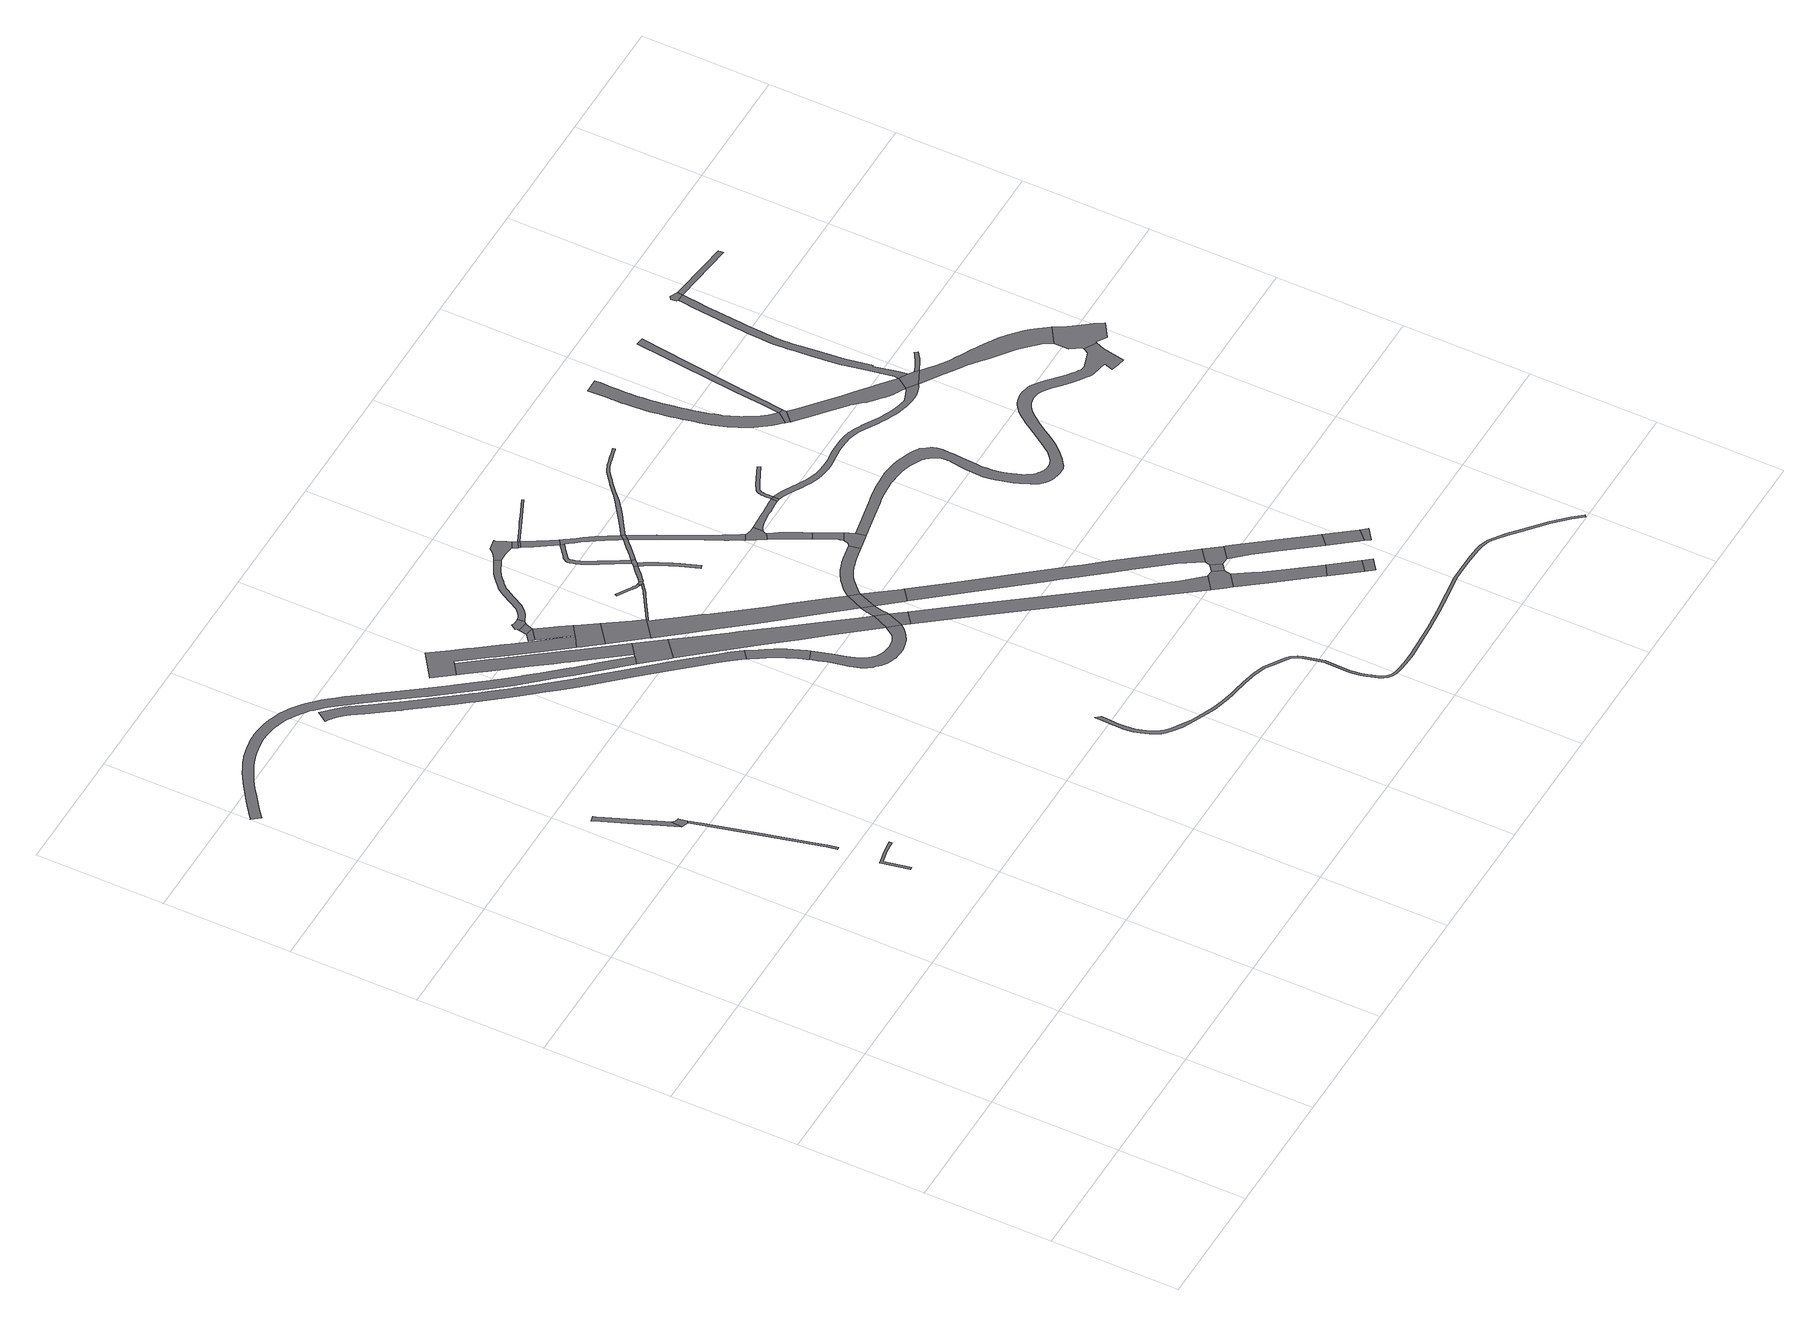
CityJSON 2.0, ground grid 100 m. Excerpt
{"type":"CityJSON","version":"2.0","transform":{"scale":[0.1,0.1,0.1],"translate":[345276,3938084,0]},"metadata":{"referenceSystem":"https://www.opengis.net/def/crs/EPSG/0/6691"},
"CityObjects":{
"road1":{"type":"Road","attributes":{"RoadStructureAttribute.sectionType":"1"},"geometry":[{"type":"MultiSurface","lod":"1","boundaries":[[[0,1,2,3,4,5,6,7,8,9]]]}]},
"road2":{"type":"Road","attributes":{"RoadStructureAttribute.sectionType":"1"},"geometry":[{"type":"MultiSurface","lod":"1","boundaries":[[[10,11,12,13,14,15,16,17]]]}]},
"road3":{"type":"Road","attributes":{"RoadStructureAttribute.sectionType":"1"},"geometry":[{"type":"MultiSurface","lod":"1","boundaries":[[[18,19,20,21,22,23,24,25,26]]]}]},
"road4":{"type":"Road","geometry":[{"type":"MultiSurface","lod":"1","boundaries":[[[27,28,29,30,0,9,18,26]]]}]},
"road5":{"type":"Road","attributes":{"function":"1","RoadStructureAttribute.sectionType":"1"},"geometry":[{"type":"MultiSurface","lod":"1","boundaries":[[[31,32,33,34,35,36,37,38,39,40,41,42,43,44,45,46,47,48,49,50,51,52,53,54,55,56,57,58,59,60,61,62,63,64,65,66,67,68,69,70,71,72,73,74,75,76,77,78,79,80,81,82,83,84,85,86,87,88,89,90,91,92,93,94,95,96,97,98,99,100,101,102,103,104,105,106,107,108,109,110,111,112,113,114,115,116,117,118,119,120,121,122,123,124,125,126,127,128,129,130,131,132,133,134,135,136,137,138,139,140,141,142,143,144,145,146,147,148]]]}]},
"road6":{"type":"Road","attributes":{"RoadStructureAttribute.sectionType":"1"},"geometry":[{"type":"MultiSurface","lod":"1","boundaries":[[[149,150,151,152,153,154,155,156,157,158,159,160,161,162,163,164,165,166,167,168,169,170,171,172,173,174,175,176,177,178,179,180,181,182,183,184,185,186,187,188,189,190,191,192,193,194,195,196,197,198,199,200,201,202,203,204,205,206,207,208,209,210]]]}]},
"road7":{"type":"Road","geometry":[{"type":"MultiSurface","lod":"1","boundaries":[[[211,212,213,214,215,216,217,218,219,220,221,222,223,224,225,226,227,228,229,230,231,232,233,234,235]]]}]},
"road8":{"type":"Road","attributes":{"function":"1","RoadStructureAttribute.sectionType":"7"},"geometry":[{"type":"MultiSurface","lod":"1","boundaries":[[[223,236,237,238,239,240,241,242,243,244,245,246,247,248,249,250,224]]]}]},
"road9":{"type":"Road","geometry":[{"type":"MultiSurface","lod":"1","boundaries":[[[251,252,253,254,255]]]}]},
"road10":{"type":"Road","geometry":[{"type":"MultiSurface","lod":"1","boundaries":[[[256,257,258,243,242,89,88]]]}]},
"road11":{"type":"Road","attributes":{"RoadStructureAttribute.sectionType":"1"},"geometry":[{"type":"MultiSurface","lod":"1","boundaries":[[[259,260,251,255]]]}]},
"road12":{"type":"Road","geometry":[{"type":"MultiSurface","lod":"1","boundaries":[[[261,262,263,264,265,266,267,268,269,255,254]]]}]},
"road13":{"type":"Road","geometry":[{"type":"MultiSurface","lod":"1","boundaries":[[[234,270,271,272,273,274,275,266,265,235]]]}]},
"road14":{"type":"Road","geometry":[{"type":"MultiSurface","lod":"1","boundaries":[[[276,277,278,279,280,281,282,283,284,285,260,259,286,287]]]}]},
"road15":{"type":"Road","geometry":[{"type":"MultiSurface","lod":"1","boundaries":[[[209,288,289,290,291,292,293,294,295,296,297,298,299,300,301,302,303,304,305,306,307,308,309,310,311,312,313,314,210]]]}]},
"road16":{"type":"Road","geometry":[{"type":"MultiSurface","lod":"1","boundaries":[[[315,316,317,318,273,272]]]}]},
"road17":{"type":"Road","attributes":{"function":"1","RoadStructureAttribute.sectionType":"7"},"geometry":[{"type":"MultiSurface","lod":"1","boundaries":[[[319,320,321,322,323,324,325,258,257,326,327,328,329,330,331,332,333,334,335]]]}]},
"road18":{"type":"Road","attributes":{"RoadStructureAttribute.sectionType":"1"},"geometry":[{"type":"MultiSurface","lod":"1","boundaries":[[[300,336,337,338,339,340,341,342,343,344,345,346,347,348,349,350,351,352,353,354,355,356,357,358,359,360,361,362,363,364,365,366,367,368,369,370,371,372,334,373,374,375,376,377,378,379,380,381,382,383,384,385,386,387,388,389,390,391,392,393,394,395,396,397,398,399,400,401,301]]]}]},
"road19":{"type":"Road","attributes":{"RoadStructureAttribute.sectionType":"1"},"geometry":[{"type":"MultiSurface","lod":"1","boundaries":[[[286,402,403,404,405,406,407,408,409,410,411,412,413,414,415,416,417,418,419,420,421,422,423,424,425,426,427,428,429,430,431,432,433,434,435,436,437,438,439,440,441,442,443,444,445,446,447,448,449,450,451,452,453,454,455,456,457,458,459,460,461,462,463,464,465,466,467,468,469,470,471,472,473,474,475,287]]]}]},
"road20":{"type":"Road","attributes":{"function":"1","RoadStructureAttribute.sectionType":"7"},"geometry":[{"type":"MultiSurface","lod":"1","boundaries":[[[476,477,478,479,480,481,482,483,484,485,486,487,488,489,317,316,490,491,492,493,494,495,496,497,498,499]]]}]},
"road21":{"type":"Road","attributes":{"RoadStructureAttribute.sectionType":"1"},"geometry":[{"type":"MultiSurface","lod":"1","boundaries":[[[500,501,502,503,504,505,506,507,317,489,508,509,510,511,512,513,514,515,516,517]]]}]},
"road22":{"type":"Road","attributes":{"RoadStructureAttribute.sectionType":"1"},"geometry":[{"type":"MultiSurface","lod":"1","boundaries":[[[518,519,520,521,522,523,524,525,526,527,528,529,530,531,532,533,534,535,536,537,538,539,540]]]}]},
"road23":{"type":"Road","geometry":[{"type":"MultiSurface","lod":"1","boundaries":[[[372,541,335,334]]]}]},
"road24":{"type":"Road","geometry":[{"type":"MultiSurface","lod":"1","boundaries":[[[542,518,540,517,516,543,544]]]}]},
"road25":{"type":"Road","attributes":{"function":"1","RoadStructureAttribute.sectionType":"7"},"geometry":[{"type":"MultiSurface","lod":"1","boundaries":[[[545,541,372,546]]]}]},
"road26":{"type":"Road","attributes":{"RoadStructureAttribute.sectionType":"1"},"geometry":[{"type":"MultiSurface","lod":"1","boundaries":[[[541,547,548,549,550,551,499,552,553,554,555,335]]]}]},
"road27":{"type":"Road","geometry":[{"type":"MultiSurface","lod":"1","boundaries":[[[556,557,558,559,560,561,562,563,564,565,566,567,568,569,446,445,570,571,572]]]}]},
"road28":{"type":"Road","geometry":[{"type":"MultiSurface","lod":"1","boundaries":[[[551,573,476,499]]]}]},
"road29":{"type":"Road","attributes":{"RoadStructureAttribute.sectionType":"1"},"geometry":[{"type":"MultiSurface","lod":"1","boundaries":[[[543,574,575,576,577,578,579,580,581,582,583,584,585,586,587,588,589,590,591,592,593,594,595,596,597,578,598,599,600,601,602,544]]]}]},
"road30":{"type":"Road","attributes":{"RoadStructureAttribute.sectionType":"1"},"geometry":[{"type":"MultiSurface","lod":"1","boundaries":[[[603,604,605,606,607,608,609,610,611,612,613,614,615,616,617,618,619,620,621,622,623,624,625,626,627,628,629,630,631,632,633,634,635,636,637,638,639,640,641,642,643,644,645,646,647,648,649,650,651,652,653,654,655,656,657,658,659,660,661,662,663,664,665,666,667,668,669,670]]]}]},
"road31":{"type":"Road","geometry":[{"type":"MultiSurface","lod":"1","boundaries":[[[671,598,578,597,672,673,674,603,670]]]}]},
"road32":{"type":"Road","attributes":{"RoadStructureAttribute.sectionType":"1"},"geometry":[{"type":"MultiSurface","lod":"1","boundaries":[[[675,676,556,572]]]}]},
"road33":{"type":"Road","geometry":[{"type":"MultiSurface","lod":"1","boundaries":[[[677,676,675,678,679]]]}]},
"road34":{"type":"Road","attributes":{"function":"1","RoadStructureAttribute.sectionType":"7"},"geometry":[{"type":"MultiSurface","lod":"1","boundaries":[[[680,681,573,551,682,683]]]}]},
"road35":{"type":"Road","geometry":[{"type":"MultiSurface","lod":"1","boundaries":[[[684,637,685,686,687,688,689,690,691,679,678]]]}]},
"road36":{"type":"Road","attributes":{"RoadStructureAttribute.sectionType":"1"},"geometry":[{"type":"MultiSurface","lod":"1","boundaries":[[[674,692,693,694,695,696,697,698,699,700,701,702,703,704,705,706,603]]]}]},
"road37":{"type":"Road","attributes":{"RoadStructureAttribute.sectionType":"1"},"geometry":[{"type":"MultiSurface","lod":"1","boundaries":[[[637,636,707,708,709,710,711,712,713,714,715,716,717,718,719,720,721,722,723,724,725,726,727,728,729,699,730,731,732,733,734,735,736,737,738,739,740,741,742,685]]]}]},
"road38":{"type":"Road","attributes":{"RoadStructureAttribute.sectionType":"1"},"geometry":[{"type":"MultiSurface","lod":"1","boundaries":[[[573,743,744,745,746,747,748,749,750,751,752,753,754,755,756,757,758,759,760,761,762,763,764,765,766,767,768,769,770,771,772,773,774,775,776,476]]]}]},
"road39":{"type":"Road","attributes":{"function":"1","RoadStructureAttribute.sectionType":"1"},"geometry":[{"type":"MultiSurface","lod":"1","boundaries":[[[777,778,779,780,781,782,783,784,785,786,787,788,545,546]]]}]},
"road40":{"type":"Road","geometry":[{"type":"MultiSurface","lod":"1","boundaries":[[[730,699,698,789]]]}]},
"road41":{"type":"Road","attributes":{"RoadStructureAttribute.sectionType":"1"},"geometry":[{"type":"MultiSurface","lod":"1","boundaries":[[[790,791,792,793,794,795,796,797,798,799,800,801,802,803,804,805,677,679]]]}]},
"road42":{"type":"Road","attributes":{"RoadStructureAttribute.sectionType":"1"},"geometry":[{"type":"MultiSurface","lod":"1","boundaries":[[[806,807,808,809,810,811,812,813,814,815,816,817,818,819,820,821,822,823,824,825,826,789,698,827,828,829,830,831,832,833,834,835,836,837,838]]]}]},
"road43":{"type":"Road","geometry":[{"type":"MultiSurface","lod":"1","boundaries":[[[839,840,841,842,843,844,845,846,847,848,849,850,851,852,853,806,838]]]}]},
"road44":{"type":"Road","attributes":{"RoadStructureAttribute.sectionType":"1"},"geometry":[{"type":"MultiSurface","lod":"1","boundaries":[[[854,855,856,857,858,859,860,861,862,863,864,865,866,867,868,869,870,871,872,873,874,875,876,877,878,879,880,881,882,883,884,885,886,887,888,889,890,891,892,893,894,895,896,897,898,899,900,901,902,903,904,905,906,907,908,909,910,911,912,913,914,915,916,917,918,919,920,921,922,923,924,925,926,927,928,929,930,931,932,933,934,935,936,937,938,939,940,941,942,943,944,945,946,947,948,949,950,951,952,953,954,955,956,957,958,959,960,961,962,963,964,965,966,967,968,969,970,971]]]}]},
"road45":{"type":"Road","attributes":{"function":"1","RoadStructureAttribute.sectionType":"1"},"geometry":[{"type":"MultiSurface","lod":"1","boundaries":[[[972,973,974,975,976,977,978,979,980,981,982,983,984,985,986,987,988,989,990,680,683]]]}]},
"road46":{"type":"Road","attributes":{"RoadStructureAttribute.sectionType":"1"},"geometry":[{"type":"MultiSurface","lod":"1","boundaries":[[[991,992,993,994,842,841,995,996,997,998,999,1000]]]}]},
"road47":{"type":"Road","geometry":[{"type":"MultiSurface","lod":"1","boundaries":[[[1001,1002,1000,999,1003,1004,1005]]]}]},
"road48":{"type":"Road","geometry":[{"type":"MultiSurface","lod":"1","boundaries":[[[1006,1007,1008,1009,1010,1011,760,759,1012,1013,1014,1015,1016,1001,1005]]]}]},
"road49":{"type":"Road","geometry":[{"type":"MultiSurface","lod":"1","boundaries":[[[1017,782,781,1018,1019,1020,1021]]]}]},
"road50":{"type":"Road","attributes":{"RoadStructureAttribute.sectionType":"1"},"geometry":[{"type":"MultiSurface","lod":"1","boundaries":[[[1022,1023,1024,1025,1026,1027,1028,1029,1030,848,847,1031,1032,1033,1034,1035,1036,1037,1038,1039,1040,1041,1042]]]}]},
"road51":{"type":"Road","attributes":{"RoadStructureAttribute.sectionType":"1"},"geometry":[{"type":"MultiSurface","lod":"1","boundaries":[[[1043,1044,1045,1046,1047,1048,1049,1050,1051,1052,1053,1054,1055,1056,1057,1058,1059,1060,1061,1062,1063,1064,1065,1066,1067,1068,1069,1070,1071,1072,1073,1074,1075,1076,1077,1078,1079,1080,1081,1082,1083,1084,1085,1086,1087,1088,1089,1090,1091,1092,1093,1094,1095,1096,1097,1098,1099,1100,730,789]]]}]},
"road52":{"type":"Road","attributes":{"RoadStructureAttribute.sectionType":"1"},"geometry":[{"type":"MultiSurface","lod":"1","boundaries":[[[1101,1102,1017,1021]]]}]},
"road53":{"type":"Road","attributes":{"function":"1","RoadStructureAttribute.sectionType":"1"},"geometry":[{"type":"MultiSurface","lod":"1","boundaries":[[[1103,1104,1105,1106,1107,1108,1020,1019,1109,1110,1111]]]}]},
"road54":{"type":"Road","geometry":[{"type":"MultiSurface","lod":"1","boundaries":[[[1112,1113,1022,1042]]]}]},
"road55":{"type":"Road","geometry":[{"type":"MultiSurface","lod":"1","boundaries":[[[1114,1115,982,981,1102,1101]]]}]},
"road56":{"type":"Road","attributes":{"function":"1"},"geometry":[{"type":"MultiSurface","lod":"1","boundaries":[[[1116,1117,1103,1111]]]}]},
"road57":{"type":"Road","attributes":{"RoadStructureAttribute.sectionType":"1"},"geometry":[{"type":"MultiSurface","lod":"1","boundaries":[[[1113,1118,1119,1120,1121,1122,1123,1124,1125,1126,1127,1128,1129,1130,1131,1132,1133,1134,1135,1136,1137,1138,1139,1140,1141,1142,1143,1144,1145,1022]]]}]},
"road58":{"type":"Road","attributes":{"function":"1","RoadStructureAttribute.sectionType":"1"},"geometry":[{"type":"MultiSurface","lod":"1","boundaries":[[[1116,1146,1147,1117]]]}]},
"road59":{"type":"Road","attributes":{"function":"1","RoadStructureAttribute.sectionType":"1"},"geometry":[{"type":"MultiSurface","lod":"1","boundaries":[[[1148,1149,1150,1151,1115,1114,1152,1153,1154]]]}]},
"road60":{"type":"Road","attributes":{"function":"1"},"geometry":[{"type":"MultiSurface","lod":"1","boundaries":[[[1155,1156,1148,1154]]]}]},
"road61":{"type":"Road","attributes":{"function":"1","RoadStructureAttribute.sectionType":"1"},"geometry":[{"type":"MultiSurface","lod":"1","boundaries":[[[1157,1158,1156,1155]]]}]},
"road62":{"type":"Road","attributes":{"RoadStructureAttribute.sectionType":"1"},"geometry":[{"type":"MultiSurface","lod":"1","boundaries":[[[1159,1160,1161,1162,1163,1164,1165,1166,1167,1168,1169,1170,1171,1172,1173,1174,1175,1176,1177,1178,1179,1180,1181,1182,1183,1184,1185,1186,1187,1188,1189,1190,1191,1192,1193,1194,1195,1196,1197,1198,1199,1200,1201,1202,1113,1112,1203,1204,1205,1206,1207,1208,1209,1210,1211,1212,1213,1214,1215,1216,1217,1218,1219,1220,1221,1222,1223,1224,1225,1226,1227,1228,1229,1230,1231,1232,1233,1234,1235,1236,1237,1238,1239,1240,1241,1242,1243,1244,1245,1246,1247,1248,1249,1250,1251]]]}]},
"road63":{"type":"Road","attributes":{"function":"3","RoadStructureAttribute.sectionType":"1"},"geometry":[{"type":"MultiSurface","lod":"1","boundaries":[[[1252,1253,1254,1255,1256,1257,1258,1259,1260,1261,1262,1263,1264,1265,1266,1267,1268,1269,1270,1271,1272,1273,1274,1275,1276,1277,1278,1279,1280,1281,1282,1283,1284,1285,1286,1287,1288,1289,1290,1291,1292,1293,1294,1295,1296,1297,1298,1299,1300,1301,1302,1303,1304,1305,1306,1307,1308,1309,1310,1311,1312,1313,1314,1315,1316,1317,1318,1319,1320,1321,1322,1323,1324,1325,1326,1327,1328,1329,1330,1331,1332,1333,1334,1335,1336,1337,1338,1339,1340,1341,1342,1343,1344,1345,1346,1347,1348,1349]]]}]},
"road64":{"type":"Road","geometry":[{"type":"MultiSurface","lod":"1","boundaries":[[[1300,1350,1351,1352,1353,1301]]]}]},
"road65":{"type":"Road","attributes":{"RoadStructureAttribute.sectionType":"1"},"geometry":[{"type":"MultiSurface","lod":"1","boundaries":[[[1354,1355,1356,1357,1358,1359,1360,1361,1362,1363,1364,1365,1366,1367,1368,1369,1370,1371,1372,1373,1374,1375,1376,1377,1378,1379,1380,1381,1382,1383,1384,1385,1386,1387,1388,1389,1390,1391,1392,1393,1394,1395,1396,1397,1398,1399,1400,1401,1402,1403,1404,1405,1406,1407,1408,1409,1410,1411,1412,1413,1414,1415,1416,1417,1418,1419,1420,1421,1422,1423,1424,1425,1426,1427,1428,1429,1430,1431,1432,1433,1434,1435,1436,1437,1438,1439,1440,1441,1442,1443,1444,1445,1446,1447,1448,1449,1450,1451,1452,1453,1454,1455,1456,1457,1458,1459,1460,1461,1462,1463,1464,1465,1466,1467,1468,1469,1470,1471,1472,1473,1474,1475,1476,1477,1478,1479,1480,1481,1482,1483,1484,1485,1486,1487,1488,1489,1490,1491,1492,1493,1494,1495,1496,1497,1498,1499,1500,1501,1502,1503,1504,1505,1506,1507,1508,1509,1510,1511,1512,1513,1514,1515,1516,1517,1518,1519,1520,1521,1522,1523,1524,1525,1526,1527,1528,1529,1530,1531,1532,1533,1534,1535,1536,1537,1538,1539,1540,1541,1542,1543,1544,1545,1546,1547,1548,1549,1550,1551,1552,1553,1554,1555,1556,1557,1558,1559,1560,1561,1562,1563,1564,1565,1566,1567,1015,1014]]]}]},
"road66":{"type":"Road","attributes":{"RoadStructureAttribute.sectionType":"1"},"geometry":[{"type":"MultiSurface","lod":"1","boundaries":[[[1568,1569,1570,1571,1572,1573,1574,1575,1576,1577,1578,1579,1580,1581,1582,1583,1352,1351,1584,1585,1586,1587,1588,1589,1590,1591,1592,1593,1594,1595,1596,1597,1598,1599,1600,1601,1602,1603,1604,1605,1606,1607,1608,1609,1610,1611,1612,1613,1614,1251]]]}]},
"road67":{"type":"Road","attributes":{"RoadStructureAttribute.sectionType":"1"},"geometry":[{"type":"MultiSurface","lod":"1","boundaries":[[[1353,1615,1616,1617,1618,1619,1620,1621,1622,1623,1624,1625,1626,1627,1628,1629,1630,1631,1632,1633,1301]]]}]},
"road68":{"type":"Road","geometry":[{"type":"MultiSurface","lod":"1","boundaries":[[[1634,1635,1568,1251,1250,1636]]]}]},
"road69":{"type":"Road","attributes":{"RoadStructureAttribute.sectionType":"1"},"geometry":[{"type":"MultiSurface","lod":"1","boundaries":[[[1637,1638,1639,1640,1641,1642,1643,1644,1645,1646,1647,1648,1649,1650,1651,1652,1634,1636]]]}]},
"road70":{"type":"Road","attributes":{"function":"3","RoadStructureAttribute.sectionType":"1"},"geometry":[{"type":"MultiSurface","lod":"1","boundaries":[[[1250,1653,1654,1655,1656,1657,1658,1659,1660,1661,1662,1663,1664,1665,1666,1667,1668,1669,1670,1671,1672,1673,1674,1675,1676,1677,1678,1679,1680,1681,1682,1683,1684,1685,1686,1687,1688,1636]]]}]},
"road71":{"type":"Road","attributes":{"RoadStructureAttribute.sectionType":"1"},"geometry":[{"type":"MultiSurface","lod":"1","boundaries":[[[1689,1690,1691,1692,1693,1694,1695,1696,1697,1698,1699,1700,1701,1702,1703,1704,1705,1706,1707,1708,1709,1710,1711,1712,1713,1714,1715,1716,1717,1718,1719,1568,1635,1720,1721,1722,1723,1724,1725,1726,1727,1728,1729,1730,1731,1732,1733,1734,1735,1736,1737,1738,1739,1740,1741,1742,1743,1744,1745,1746,1747,1748,1749,1750,1751,1752,1748]]]}]},
"road72":{"type":"Road","geometry":[{"type":"MultiSurface","lod":"1","boundaries":[[[1752,1753,1754,1755,1689,1748]]]}]},
"road73":{"type":"Road","geometry":[{"type":"MultiSurface","lod":"1","boundaries":[[[1756,1757,1758,1759,1760,1761,1762,1763,1764,1667,1666,1765,1766,1767,1768,1465,1464,1769,1770]]]}]}
},
"vertices":[
[1359,4247,0],[1340,4293,0],[1261,4481,0],[1155,4733,0],[1149,4753,0],[1107,4743,0],[1117,4720,0],[1225,4462,0],[1296,4294,0],[1353,4159,0],
[1712,2763,0],[1804,2784,0],[1901,2793,0],[1899,2813,0],[1801,2803,0],[1689,2778,0],[1733,2555,0],[1753,2559,0],
[1405,4138,0],[1652,3178,0],[1668,3096,0],[1688,3099,0],[1672,3182,0],[1645,3288,0],[1555,3637,0],[1446,4061,0],[1422,4152,0],
[1410,4217,0],[1402,4217,0],[1385,4223,0],[1373,4233,0],
[59,6787,0],[95,6817,0],[141,6853,0],[239,6925,0],[285,6959,0],[320,6982,0],[355,7005,0],[385,7022,0],[425,7043,0],[473,7066,0],[508,7083,0],[551,7098,0],[553,7098,0],[572,7104,0],[599,7111,0],[634,7118,0],[672,7124,0],[701,7128,0],[724,7129,0],[746,7130,0],[779,7129,0],[811,7126,0],[831,7123,0],[852,7119,0],[878,7113,0],[910,7103,0],[939,7093,0],[964,7084,0],[984,7075,0],[1005,7063,0],[1021,7054,0],[1029,7050,0],[1054,7033,0],[1080,7015,0],[1105,6995,0],[1131,6974,0],[1151,6955,0],[1174,6932,0],[1203,6901,0],[1234,6864,0],[1269,6822,0],[1308,6773,0],[1355,6709,0],[1431,6606,0],[1615,6353,0],[1645,6313,0],[1712,6223,0],[1763,6157,0],[1854,6041,0],[1922,5954,0],[2004,5852,0],[2021,5831,0],[2071,5770,0],[2182,5648,0],[2203,5625,0],[2300,5514,0],[2600,5182,0],[2604,5178,0],[2660,5226,0],[2493,5410,0],[2355,5561,0],[2348,5570,0],[2320,5602,0],[2212,5727,0],[2132,5822,0],[2125,5830,0],[2066,5902,0],[1985,6003,0],[1948,6050,0],[1826,6206,0],[1794,6248,0],[1776,6271,0],[1680,6401,0],[1541,6591,0],[1419,6757,0],[1371,6821,0],[1332,6872,0],[1296,6916,0],[1262,6954,0],[1232,6987,0],[1207,7012,0],[1184,7034,0],[1155,7058,0],[1127,7079,0],[1099,7099,0],[1071,7118,0],[1066,7120,0],[1044,7133,0],[1019,7147,0],[995,7157,0],[966,7169,0],[934,7180,0],[899,7190,0],[870,7197,0],[844,7202,0],[819,7206,0],[784,7208,0],[747,7210,0],[721,7209,0],[693,7208,0],[660,7204,0],[619,7197,0],[581,7189,0],[550,7181,0],[525,7174,0],[513,7169,0],[497,7163,0],[463,7149,0],[420,7128,0],[381,7108,0],[347,7089,0],[302,7060,0],[249,7025,0],[204,6994,0],[154,6957,0],[31,6863,0],[14,6850,0],[9,6848,0],
[3010,4652,0],[2945,4731,0],[2822,4877,0],[2736,4974,0],[2539,5195,0],[2276,5487,0],[2266,5498,0],[2195,5581,0],[2149,5636,0],[2111,5681,0],[1997,5821,0],[1988,5832,0],[1896,5945,0],[1823,6039,0],[1814,6049,0],[1727,6163,0],[1646,6271,0],[1599,6333,0],[1505,6462,0],[1433,6562,0],[1398,6610,0],[1376,6642,0],[1325,6715,0],[1296,6756,0],[1278,6779,0],[1257,6803,0],[1230,6831,0],[1174,6886,0],[1147,6914,0],[1094,6834,0],[1113,6821,0],[1137,6804,0],[1143,6800,0],[1171,6773,0],[1196,6747,0],[1214,6726,0],[1229,6706,0],[1257,6667,0],[1286,6625,0],[1308,6594,0],[1365,6513,0],[1438,6413,0],[1447,6400,0],[1579,6221,0],[1661,6113,0],[1725,6030,0],[1749,5998,0],[1831,5894,0],[1880,5833,0],[1932,5768,0],[2020,5661,0],[2047,5629,0],[2131,5528,0],[2203,5444,0],[2221,5424,0],[2477,5140,0],[2674,4919,0],[2759,4822,0],[2881,4678,0],[2945,4600,0],[3002,4525,0],[3069,4578,0],
[2582,5755,0],[2573,5768,0],[2529,5825,0],[2476,5895,0],[2365,6041,0],[2338,6078,0],[2211,6249,0],[2181,6289,0],[2114,6381,0],[2006,6528,0],[1807,6389,0],[1917,6242,0],[1920,6239,0],[2009,6303,0],[2025,6315,0],[2122,6183,0],[2193,6089,0],[2204,6073,0],[2221,6051,0],[2277,5975,0],[2388,5828,0],[2389,5827,0],[2495,5689,0],[2545,5623,0],[2638,5683,0],
[1972,6170,0],[2054,6060,0],[2228,5829,0],[2333,5688,0],[2392,5610,0],[2405,5592,0],[2673,5236,0],[2761,5301,0],[2760,5303,0],[2544,5590,0],[2479,5677,0],[2366,5827,0],[2204,6043,0],[2183,6072,0],[2177,6080,0],
[2495,5987,0],[2446,5952,0],[2464,5928,0],[2474,5914,0],[2563,5979,0],
[2765,4989,0],[2772,4980,0],[2912,5097,0],
[2581,6042,0],[2506,6055,0],
[2525,5845,0],[2540,5825,0],[2588,5760,0],[2592,5755,0],[2643,5687,0],[2724,5742,0],[2669,5824,0],[2668,5826,0],[2630,5882,0],
[2571,5590,0],[2599,5555,0],[2671,5462,0],[2830,5587,0],[2757,5695,0],[2737,5723,0],
[2586,6114,0],[2573,6113,0],[2561,6113,0],[2551,6114,0],[2544,6116,0],[2539,6118,0],[2536,6120,0],[2531,6124,0],[2500,6083,0],[2510,6075,0],[2599,6059,0],[2593,6115,0],
[3013,4510,0],[3051,4449,0],[3075,4409,0],[3106,4358,0],[3124,4326,0],[3143,4287,0],[3152,4268,0],[3160,4250,0],[3164,4241,0],[3177,4210,0],[3189,4178,0],[3197,4152,0],[3202,4136,0],[3280,4166,0],[3276,4177,0],[3271,4194,0],[3267,4206,0],[3255,4238,0],[3255,4240,0],[3252,4246,0],[3236,4283,0],[3218,4323,0],[3197,4364,0],[3178,4400,0],[3146,4452,0],[3145,4455,0],[3121,4492,0],
[2848,5237,0],[2870,5209,0],[3014,5323,0],[2959,5399,0],
[3722,4019,0],[3589,4194,0],[3430,4405,0],[3429,4407,0],[3214,4693,0],[3173,4747,0],[2998,4981,0],[2847,4891,0],[2924,4800,0],[3032,4669,0],[3169,4501,0],[3269,4377,0],[3338,4292,0],[3468,4131,0],[3716,3826,0],[3730,3809,0],[3786,3937,0],
[3217,4090,0],[3222,4074,0],[3240,4011,0],[3251,3971,0],[3277,3856,0],[3284,3829,0],[3292,3804,0],[3301,3781,0],[3311,3758,0],[3321,3741,0],[3332,3725,0],[3345,3709,0],[3359,3694,0],[3374,3679,0],[3390,3665,0],[3407,3653,0],[3425,3641,0],[3444,3631,0],[3463,3622,0],[3483,3615,0],[3502,3610,0],[3521,3606,0],[3540,3604,0],[3560,3603,0],[3578,3604,0],[3597,3606,0],[3624,3611,0],[3649,3617,0],[3667,3623,0],[3684,3629,0],[3700,3637,0],[3715,3646,0],[3729,3656,0],[3754,3677,0],[3776,3696,0],[3788,3709,0],[3800,3723,0],[3707,3776,0],[3691,3753,0],[3679,3739,0],[3671,3731,0],[3664,3725,0],[3652,3719,0],[3633,3712,0],[3617,3707,0],[3602,3704,0],[3586,3701,0],[3570,3701,0],[3553,3702,0],[3535,3704,0],[3517,3709,0],[3499,3714,0],[3483,3721,0],[3468,3730,0],[3453,3739,0],[3440,3749,0],[3428,3761,0],[3415,3775,0],[3403,3791,0],[3394,3804,0],[3386,3820,0],[3377,3841,0],[3369,3866,0],[3352,3923,0],[3324,4022,0],[3303,4094,0],
[2657,6084,0],[2664,6090,0],[2692,6113,0],[2730,6157,0],[2735,6165,0],[2742,6178,0],[2749,6190,0],[2755,6202,0],[2762,6214,0],[2763,6217,0],[2768,6227,0],[2775,6239,0],[2782,6251,0],[2789,6263,0],[2795,6273,0],[2801,6283,0],[2806,6293,0],[2813,6304,0],[2819,6314,0],[2825,6323,0],[2832,6333,0],[2840,6342,0],[2844,6347,0],[2849,6351,0],[2854,6356,0],[2859,6361,0],[2865,6365,0],[2870,6370,0],[2895,6393,0],[2921,6414,0],[2921,6415,0],[2927,6418,0],[2933,6422,0],[2943,6429,0],[2951,6433,0],[2954,6435,0],[2965,6441,0],[2976,6447,0],[2988,6453,0],[3000,6458,0],[3013,6465,0],[3027,6472,0],[3040,6479,0],[3048,6484,0],[3023,6527,0],[3003,6516,0],[2978,6503,0],[2953,6491,0],[2929,6478,0],[2908,6466,0],[2906,6465,0],[2890,6454,0],[2837,6407,0],[2826,6398,0],[2815,6387,0],[2802,6375,0],[2785,6353,0],[2770,6330,0],[2757,6308,0],[2745,6288,0],[2731,6263,0],[2718,6239,0],[2718,6238,0],[2705,6214,0],[2691,6190,0],[2681,6171,0],[2669,6159,0],[2657,6148,0],[2649,6142,0],[2625,6125,0],[2619,6121,0],[2613,6119,0],[2606,6117,0],[2598,6115,0],
[3875,4191,0],[3803,4285,0],[3751,4348,0],[3619,4510,0],[3544,4602,0],[3535,4614,0],[3465,4703,0],[3376,4817,0],[3274,4951,0],[3239,4998,0],[3137,5133,0],[3041,5260,0],[3009,5302,0],[3022,5310,0],[2878,5199,0],[3038,4997,0],[3176,4826,0],[3195,4802,0],[3328,4638,0],[3419,4529,0],[3468,4469,0],[3492,4439,0],[3658,4240,0],[3814,4054,0],
[3296,5508,0],[3274,5490,0],[3253,5473,0],[3230,5459,0],[3206,5443,0],[3169,5419,0],[3124,5391,0],[3095,5373,0],[3098,5357,0],[3129,5377,0],[3177,5407,0],[3217,5432,0],[3239,5446,0],[3261,5461,0],[3283,5478,0],[3305,5497,0],[3310,5501,0],[3300,5512,0],
[3293,5535,0],[3290,5536,0],[3282,5537,0],[3268,5542,0],[3255,5550,0],[3241,5558,0],[3227,5567,0],[3202,5581,0],[3178,5596,0],[3154,5611,0],[3141,5619,0],[3130,5626,0],[3121,5611,0],[3120,5609,0],[3144,5594,0],[3168,5579,0],[3192,5564,0],[3216,5550,0],[3230,5542,0],[3245,5532,0],[3260,5524,0],[3274,5519,0],[3288,5514,0],
[3852,3853,0],
[3304,5535,0],[3324,5514,0],[3313,5539,0],
[3934,3748,0],[3839,3675,0],
[3855,3868,0],[3862,3913,0],[3862,3914,0],[3873,3980,0],[3874,3981,0],[3808,4035,0],[3798,3994,0],[3798,3992,0],[3789,3953,0],
[3241,6501,0],[3238,6508,0],[3226,6538,0],[3209,6575,0],[3195,6613,0],[3194,6619,0],[3112,6602,0],[3102,6589,0],[3092,6578,0],[3077,6564,0],[3066,6556,0],[3061,6552,0],[3044,6540,0],[3027,6530,0],[3111,6484,0],[3117,6483,0],[3188,6473,0],
[3930,4119,0],
[3331,5515,0],[3343,5524,0],[3389,5565,0],[3435,5607,0],[3447,5618,0],[3467,5582,0],[3484,5553,0],[3501,5523,0],[3517,5493,0],[3549,5425,0],[3577,5356,0],[3604,5286,0],[3631,5216,0],[3635,5218,0],[3659,5227,0],[3632,5297,0],[3605,5367,0],[3584,5416,0],[3576,5437,0],[3544,5506,0],[3527,5537,0],[3510,5567,0],[3493,5597,0],[3473,5633,0],[3427,5640,0],[3414,5629,0],[3369,5587,0],[3364,5583,0],[3323,5546,0],
[3473,5683,0],[3445,5732,0],[3437,5746,0],[3412,5787,0],[3396,5815,0],[3380,5842,0],[3356,5885,0],[3349,5897,0],[3337,5919,0],[3325,5941,0],[3313,5962,0],[3303,5984,0],[3299,5996,0],[3294,6007,0],[3294,6008,0],[3290,6019,0],[3287,6031,0],[3283,6044,0],[3280,6053,0],[3280,6056,0],[3278,6066,0],[3279,6073,0],[3283,6080,0],[3292,6088,0],[3305,6098,0],[3319,6108,0],[3332,6120,0],[3335,6122,0],[3346,6131,0],[3359,6142,0],[3373,6152,0],[3381,6158,0],[3389,6164,0],[3391,6166,0],[3374,6190,0],[3372,6189,0],[3363,6183,0],[3355,6176,0],[3341,6165,0],[3327,6154,0],[3319,6148,0],[3313,6143,0],[3300,6131,0],[3287,6122,0],[3273,6112,0],[3259,6099,0],[3249,6082,0],[3248,6065,0],[3250,6050,0],[3254,6036,0],[3258,6023,0],[3259,6019,0],[3262,6010,0],[3266,5997,0],[3271,5985,0],[3276,5972,0],[3287,5949,0],[3299,5926,0],[3311,5904,0],[3319,5889,0],[3323,5883,0],[3334,5863,0],[3354,5827,0],[3361,5816,0],[3386,5772,0],[3409,5734,0],[3419,5717,0],[3448,5668,0],
[3451,5662,0],[3470,5639,0],[3480,5649,0],[3494,5661,0],
[3212,6434,0],[3262,6465,0],
[3263,6466,0],[3220,6421,0],[3269,6452,0],
[4118,3872,0],[4109,3883,0],[4016,3811,0],[4023,3801,0],
[3269,6344,0],[3412,6219,0],[3397,6242,0],[3378,6270,0],[3360,6299,0],[3330,6349,0],[3300,6399,0],[3271,6450,0],
[3516,5682,0],[3526,5691,0],[3557,5720,0],[3573,5735,0],[3587,5749,0],[3618,5778,0],[3640,5799,0],[3624,5826,0],[3611,5813,0],[3597,5800,0],[3567,5771,0],[3543,5748,0],[3536,5742,0],[3508,5715,0],[3505,5713,0],
[3397,6170,0],[3401,6163,0],[3414,6145,0],[3427,6127,0],[3439,6110,0],[3452,6093,0],[3465,6076,0],[3478,6059,0],[3490,6042,0],[3499,6029,0],[3502,6024,0],[3514,6007,0],[3525,5989,0],[3535,5974,0],[3536,5972,0],[3548,5954,0],[3559,5936,0],[3570,5918,0],[3580,5900,0],[3591,5882,0],[3607,5856,0],[3614,5844,0],[3622,5829,0],[3651,5859,0],[3626,5903,0],[3604,5939,0],[3582,5975,0],[3559,6011,0],[3535,6047,0],[3528,6057,0],[3510,6082,0],[3484,6117,0],[3459,6151,0],[3434,6186,0],[3430,6192,0],[3415,6213,0],
[3931,4120,0],[3946,4140,0],[3963,4159,0],[3986,4182,0],[4023,4217,0],[4038,4228,0],[4040,4230,0],[4053,4239,0],[4070,4249,0],[4087,4259,0],[4104,4268,0],[4122,4275,0],[4139,4281,0],[4163,4288,0],[4200,4298,0],[4241,4307,0],[4322,4323,0],[4305,4411,0],[4223,4395,0],[4179,4386,0],[4138,4375,0],[4111,4367,0],[4089,4359,0],[4067,4349,0],[4045,4339,0],[4024,4327,0],[4004,4314,0],[4002,4313,0],[3984,4301,0],[3966,4286,0],[3940,4264,0],[3918,4242,0],[3901,4224,0],[3886,4206,0],
[3981,3489,0],[4143,3274,0],[4483,2820,0],[4900,2263,0],[5112,1983,0],[5219,2063,0],[5089,2212,0],[4996,2335,0],[4582,2887,0],[4318,3241,0],[4239,3346,0],[4076,3561,0],
[3666,5833,0],
[3312,6472,0],[3355,6491,0],[3399,6511,0],[3443,6531,0],[3492,6553,0],[3541,6574,0],[3590,6596,0],[3639,6617,0],[3633,6631,0],[3584,6610,0],[3535,6588,0],[3486,6566,0],[3437,6545,0],[3393,6525,0],[3349,6505,0],[3305,6485,0],
[4068,5101,0],[4060,5111,0],[4053,5122,0],[4045,5132,0],[4019,5179,0],[3992,5225,0],[3988,5234,0],[3966,5272,0],[3940,5319,0],[3915,5364,0],[3891,5410,0],[3867,5456,0],[3843,5501,0],[3819,5548,0],[3795,5594,0],[3771,5641,0],[3767,5648,0],[3746,5687,0],[3717,5742,0],[3687,5796,0],[3678,5812,0],[3652,5776,0],[3667,5749,0],[3682,5722,0],[3696,5695,0],[3698,5693,0],[3707,5675,0],[3730,5630,0],[3885,5323,0],[3950,5199,0],[3962,5174,0],[4013,5081,0],[4017,5073,0],
[4053,5010,0],[4090,4950,0],[4094,4942,0],[4145,4975,0],[4144,4985,0],[4144,4990,0],[4146,4996,0],[4150,5001,0],[4156,5007,0],[4152,5083,0],[4110,5081,0],[4101,5084,0],[4093,5087,0],[4085,5090,0],[4077,5094,0],
[5050,470,0],[5015,474,0],[4975,490,0],[4952,507,0],[4936,528,0],[4922,557,0],[4906,606,0],[4896,637,0],[4884,675,0],[4875,732,0],[4874,764,0],[4879,958,0],[4841,1112,0],[4828,1147,0],[4797,1192,0],[4770,1214,0],[4677,1277,0],[4628,1309,0],[4538,1341,0],[4425,1365,0],[4323,1382,0],[4287,1386,0],[4238,1397,0],[4196,1408,0],[4108,1432,0],[3939,1502,0],[3857,1557,0],[3792,1601,0],[3759,1627,0],[3741,1648,0],[3721,1678,0],[3704,1716,0],[3683,1771,0],[3671,1820,0],[3665,1857,0],[3662,1894,0],[3660,1929,0],[3663,1970,0],[3667,2048,0],[3668,2080,0],[3636,2117,0],[3637,2049,0],[3633,1972,0],[3630,1929,0],[3632,1892,0],[3636,1854,0],[3641,1814,0],[3655,1762,0],[3676,1705,0],[3695,1663,0],[3717,1630,0],[3738,1605,0],[3775,1576,0],[3840,1532,0],[3932,1484,0],[4101,1413,0],[4191,1389,0],[4233,1377,0],[4283,1367,0],[4320,1362,0],[4422,1345,0],[4532,1322,0],[4619,1291,0],[4665,1260,0],[4758,1198,0],[4782,1178,0],[4810,1137,0],[4822,1106,0],[4859,956,0],[4854,764,0],[4856,730,0],[4864,670,0],[4877,631,0],[4887,600,0],[4904,549,0],[4919,518,0],[4938,493,0],[4965,472,0],[5010,455,0],[5048,450,0],[5111,443,0],[5209,441,0],[5405,453,0],[5495,458,0],[5668,475,0],[5844,497,0],[6013,522,0],[6155,524,0],[6245,519,0],[6324,514,0],[6369,508,0],[6410,498,0],[6435,486,0],[6470,463,0],[6546,405,0],[6637,323,0],[6788,196,0],[6897,84,0],[6961,9,0],[6976,22,0],[6912,98,0],[6802,210,0],[6650,339,0],[6558,420,0],[6481,479,0],[6445,503,0],[6417,517,0],[6373,528,0],[6326,534,0],[6247,539,0],[6155,544,0],[6011,542,0],[5842,517,0],[5665,495,0],[5494,478,0],[5404,473,0],[5208,461,0],[5112,463,0],
[4518,3191,0],[4636,3046,0],[4693,2976,0],[4722,2939,0],[4745,2911,0],[4937,2673,0],[5026,2562,0],[5094,2477,0],[5226,2309,0],[5329,2144,0],[5432,2224,0],[5334,2349,0],[5180,2546,0],[5023,2742,0],[4907,2886,0],[4848,2959,0],[4773,3052,0],[4721,3116,0],[4323,3614,0],
[4268,4757,0],[4233,4823,0],[4193,4898,0],[4175,4928,0],[4124,4896,0],[4141,4869,0],[4153,4845,0],[4214,4729,0],[4247,4667,0],[4300,4695,0],
[4402,4500,0],[4381,4541,0],[4328,4513,0],[4331,4491,0],[4334,4466,0],
[4334,4454,0],[4332,4442,0],[4330,4433,0],[4326,4425,0],[4323,4422,0],[4317,4417,0],[4354,4328,0],[4368,4331,0],[4452,4348,0],[4437,4426,0],[4418,4468,0],
[5269,2061,0],[5165,1912,0],[5206,1858,0],[5310,1937,0],[5322,1988,0],
[4456,5097,0],[4449,5098,0],[4414,5097,0],[4378,5094,0],[4345,5092,0],[4342,5092,0],[4284,5090,0],[4226,5087,0],[4168,5084,0],[4167,5014,0],[4179,5020,0],[4197,5026,0],[4216,5031,0],[4260,5040,0],[4279,5043,0],[4318,5046,0],[4344,5047,0],[4381,5049,0],[4416,5052,0],[4448,5053,0],[4452,5053,0],
[3689,5848,0],[3716,5866,0],[3744,5884,0],[3772,5903,0],[3814,5932,0],[3855,5962,0],[3897,5991,0],[3904,5997,0],[3943,6026,0],[3997,6081,0],[4003,6087,0],[4026,6107,0],[4049,6127,0],[4071,6145,0],[4094,6164,0],[4117,6182,0],[4133,6195,0],[4149,6208,0],[4165,6220,0],[4182,6230,0],[4200,6238,0],[4207,6240,0],[4211,6241,0],[4220,6244,0],[4241,6250,0],[4262,6256,0],[4296,6266,0],[4330,6275,0],[4365,6284,0],[4376,6287,0],[4371,6306,0],[4360,6303,0],[4325,6294,0],[4291,6286,0],[4256,6276,0],[4235,6270,0],[4214,6264,0],[4206,6261,0],[4193,6256,0],[4173,6247,0],[4154,6236,0],[4137,6224,0],[4120,6211,0],[4104,6198,0],[4081,6179,0],[4058,6161,0],[4036,6142,0],[4013,6123,0],[3990,6102,0],[3970,6084,0],[3920,6045,0],[3879,6016,0],[3838,5986,0],[3797,5957,0],[3755,5928,0],[3728,5909,0],[3700,5891,0],[3672,5873,0],
[5370,2028,0],[5320,2104,0],
[5699,1387,0],[5648,1453,0],[5642,1461,0],[5515,1637,0],[5414,1774,0],[5393,1806,0],[5359,1657,0],[5565,1389,0],[5609,1333,0],
[4476,5050,0],[4481,5095,0],
[5426,2025,0],[5526,2103,0],
[5772,1122,0],[5854,1187,0],
[4481,5116,0],[4481,5134,0],[4481,5151,0],[4482,5169,0],[4483,5179,0],[4484,5190,0],[4486,5197,0],[4488,5202,0],[4491,5207,0],[4499,5213,0],[4501,5214,0],[4543,5239,0],[4554,5245,0],[4696,5312,0],[4685,5334,0],[4531,5261,0],[4529,5260,0],[4487,5235,0],[4483,5233,0],[4473,5224,0],[4466,5214,0],[4462,5204,0],[4460,5193,0],[4458,5182,0],[4457,5171,0],[4456,5153,0],[4456,5134,0],[4456,5116,0],
[5820,1060,0],[5903,1124,0],
[5950,1552,0],[5750,1813,0],[5566,2052,0],[5536,2090,0],[5545,1898,0],[5663,1746,0],[5867,1479,0],
[6033,1262,0],[6112,1340,0],
[6063,1223,0],[6151,1290,0],
[5825,4764,0],[5766,4738,0],[5764,4737,0],[5730,4728,0],[5700,4734,0],[5679,4738,0],[5668,4741,0],[5636,4751,0],[5604,4762,0],[5573,4775,0],[5550,4785,0],[5526,4797,0],[5502,4810,0],[5477,4822,0],[5428,4850,0],[5379,4880,0],[5377,4881,0],[5329,4907,0],[5281,4925,0],[5277,4927,0],[5232,4936,0],[5187,4941,0],[5140,4944,0],[5094,4944,0],[5060,4942,0],[5055,4941,0],[5016,4936,0],[4977,4931,0],[4938,4929,0],[4903,4930,0],[4868,4933,0],[4833,4938,0],[4826,4940,0],[4799,4946,0],[4768,4957,0],[4738,4971,0],[4733,4973,0],[4708,4986,0],[4678,5001,0],[4630,5027,0],[4582,5055,0],[4547,5073,0],[4534,5080,0],[4484,5095,0],[4517,5038,0],[4561,5015,0],[4607,4987,0],[4657,4961,0],[4688,4946,0],[4718,4930,0],[4751,4915,0],[4787,4903,0],[4825,4894,0],[4863,4888,0],[4901,4885,0],[4939,4884,0],[4981,4886,0],[5001,4889,0],[5022,4891,0],[5060,4896,0],[5096,4899,0],[5132,4899,0],[5139,4899,0],[5183,4896,0],[5225,4892,0],[5264,4883,0],[5310,4866,0],[5324,4858,0],[5356,4841,0],[5405,4812,0],[5456,4782,0],[5481,4770,0],[5506,4757,0],[5530,4745,0],[5555,4734,0],[5588,4720,0],[5622,4708,0],[5656,4698,0],[5660,4697,0],[5691,4689,0],[5726,4683,0],[5763,4679,0],[5799,4678,0],[5824,4679,0],[5840,4684,0],[5858,4689,0],[5875,4694,0],[5891,4701,0],[5900,4705,0],[5908,4710,0],[5917,4715,0],[5921,4718,0],[5843,4777,0],
[4785,6721,0],[4786,6687,0],[4786,6676,0],[4787,6641,0],[4788,6606,0],[4789,6571,0],[4790,6537,0],[4791,6509,0],[4791,6480,0],[4792,6450,0],[4792,6445,0],[4793,6419,0],[4795,6384,0],[4797,6349,0],[4801,6314,0],[4804,6279,0],[4808,6243,0],[4813,6207,0],[4819,6172,0],[4825,6136,0],[4832,6093,0],[4840,6050,0],[4843,6036,0],[4849,6007,0],[4850,6001,0],[4858,5964,0],[4867,5926,0],[4876,5887,0],[4885,5848,0],[4896,5808,0],[4899,5797,0],[4905,5780,0],[4913,5752,0],[4923,5724,0],[4933,5695,0],[4947,5661,0],[4963,5627,0],[4965,5623,0],[4979,5593,0],[4998,5561,0],[5014,5533,0],[5032,5507,0],[5050,5481,0],[5070,5455,0],[5085,5437,0],[5091,5429,0],[5114,5404,0],[5135,5382,0],[5155,5360,0],[5221,5443,0],[5212,5453,0],[5211,5454,0],[5190,5476,0],[5170,5498,0],[5151,5521,0],[5134,5543,0],[5118,5566,0],[5102,5590,0],[5088,5614,0],[5072,5643,0],[5069,5648,0],[5057,5673,0],[5043,5703,0],[5031,5734,0],[5021,5759,0],[5013,5785,0],[5009,5796,0],[5005,5811,0],[4997,5837,0],[4987,5874,0],[4978,5911,0],[4969,5949,0],[4961,5986,0],[4952,6028,0],[4944,6070,0],[4935,6112,0],[4934,6121,0],[4928,6154,0],[4923,6188,0],[4917,6222,0],[4913,6256,0],[4908,6291,0],[4905,6324,0],[4902,6357,0],[4900,6391,0],[4899,6393,0],[4898,6424,0],[4897,6453,0],[4896,6481,0],[4896,6511,0],[4895,6540,0],[4894,6574,0],[4893,6609,0],[4893,6624,0],[4893,6654,0],[4894,6683,0],[4894,6712,0],[4894,6724,0],
[5166,5348,0],[5178,5335,0],[5255,5407,0],[5258,5435,0],
[4581,4373,0],[4765,4409,0],[4774,4412,0],[4795,4417,0],[4832,4424,0],[4858,4428,0],[4884,4430,0],[4924,4432,0],[4984,4433,0],[5021,4432,0],[5056,4429,0],[5083,4426,0],[5114,4420,0],[5145,4412,0],[5175,4403,0],[5199,4394,0],[5222,4384,0],[5245,4373,0],[5266,4361,0],[5281,4350,0],[5296,4339,0],[5309,4326,0],[5320,4313,0],[5334,4295,0],[5343,4282,0],[5348,4269,0],[5353,4256,0],[5358,4235,0],[5362,4209,0],[5363,4192,0],[5363,4174,0],[5361,4155,0],[5348,4064,0],[5342,4022,0],[5339,3981,0],[5337,3952,0],[5337,3923,0],[5339,3896,0],[5346,3840,0],[5351,3805,0],[5357,3781,0],[5368,3742,0],[5386,3682,0],[5402,3641,0],[5413,3613,0],[5430,3572,0],[5442,3547,0],[5449,3534,0],[5458,3521,0],[5468,3509,0],[5480,3497,0],[5494,3486,0],[5511,3474,0],[5525,3465,0],[5539,3458,0],[5554,3453,0],[5572,3448,0],[5593,3445,0],[5621,3442,0],[5640,3441,0],[5653,3441,0],[5667,3443,0],[5681,3447,0],[5690,3451,0],[5703,3459,0],[5721,3472,0],[5745,3492,0],[5783,3526,0],[5812,3553,0],[5833,3575,0],[5844,3589,0],[5865,3618,0],[5897,3667,0],[5949,3750,0],[5981,3796,0],[6009,3832,0],[6027,3855,0],[6046,3877,0],[6064,3896,0],[6078,3908,0],[6093,3919,0],[6108,3928,0],[6121,3935,0],[6134,3939,0],[6148,3942,0],[6163,3944,0],[6182,3944,0],[6201,3943,0],[6216,3940,0],[6227,3938,0],[6238,3933,0],[6254,3926,0],[6270,3915,0],[6295,3897,0],[6323,3875,0],[6381,3826,0],[6407,3803,0],[6439,3778,0],[6484,3745,0],[6531,3712,0],[6546,3702,0],[6560,3695,0],[6580,3686,0],[6700,3662,0],[6678,3591,0],[6739,3576,0],[6796,3563,0],[6796,3566,0],[6831,3745,0],[6842,3778,0],[6857,3807,0],[6763,3855,0],[6739,3816,0],[6606,3773,0],[6602,3774,0],[6588,3778,0],[6573,3785,0],[6559,3792,0],[6541,3804,0],[6517,3820,0],[6492,3840,0],[6464,3863,0],[6366,3949,0],[6329,3980,0],[6304,4000,0],[6284,4013,0],[6267,4022,0],[6250,4029,0],[6232,4034,0],[6213,4039,0],[6192,4042,0],[6174,4043,0],[6156,4042,0],[6139,4040,0],[6120,4036,0],[6099,4029,0],[6079,4021,0],[6063,4013,0],[6047,4003,0],[6032,3991,0],[6017,3978,0],[6000,3960,0],[5983,3940,0],[5962,3913,0],[5940,3881,0],[5909,3835,0],[5841,3729,0],[5796,3662,0],[5778,3637,0],[5763,3619,0],[5750,3605,0],[5728,3584,0],[5711,3570,0],[5700,3563,0],[5689,3556,0],[5676,3551,0],[5664,3547,0],[5653,3545,0],[5641,3544,0],[5630,3544,0],[5616,3546,0],[5604,3548,0],[5593,3552,0],[5582,3557,0],[5569,3565,0],[5555,3574,0],[5542,3584,0],[5530,3596,0],[5518,3610,0],[5506,3625,0],[5497,3640,0],[5490,3653,0],[5481,3673,0],[5469,3703,0],[5468,3706,0],[5466,3711,0],[5455,3740,0],[5447,3768,0],[5441,3794,0],[5434,3831,0],[5427,3875,0],[5423,3915,0],[5421,3944,0],[5421,3966,0],[5423,3998,0],[5432,4112,0],[5436,4183,0],[5437,4218,0],[5437,4271,0],[5435,4300,0],[5433,4314,0],[5430,4322,0],[5423,4339,0],[5415,4354,0],[5400,4377,0],[5372,4417,0],[5358,4426,0],[5333,4441,0],[5307,4454,0],[5280,4467,0],[5250,4478,0],[5219,4489,0],[5188,4498,0],[5157,4506,0],[5121,4513,0],[5091,4517,0],[5069,4519,0],[5049,4519,0],[5004,4518,0],[4932,4514,0],[4888,4510,0],[4849,4505,0],[4816,4500,0],[4741,4485,0],
[5905,4866,0],[5854,4908,0],[5826,4930,0],[5803,4949,0],[5765,4979,0],[5752,4990,0],[5701,5031,0],[5640,5080,0],[5579,5130,0],[5518,5179,0],[5457,5229,0],[5408,5271,0],[5360,5314,0],[5311,5356,0],[5267,5395,0],[5263,5399,0],[5183,5329,0],[5243,5277,0],[5291,5234,0],[5340,5191,0],[5390,5149,0],[5452,5098,0],[5513,5048,0],[5529,5035,0],[5538,5023,0],[5549,5010,0],[5560,4997,0],[5571,4983,0],[5584,4968,0],[5597,4953,0],[5611,4938,0],[5624,4926,0],[5626,4924,0],[5644,4907,0],[5663,4892,0],[5682,4877,0],[5700,4862,0],[5713,4851,0],[5726,4840,0],[5733,4835,0],[5745,4829,0],[5754,4823,0],[5764,4818,0],[5774,4813,0],[5784,4807,0],[5794,4802,0],[5804,4797,0],
[5264,5494,0],[5273,5575,0],[5276,5602,0],[5281,5638,0],[5298,5787,0],[5299,5793,0],[5302,5815,0],[5307,5856,0],[5357,6241,0],[5407,6622,0],[5348,6629,0],[5345,6606,0],[5305,6251,0],[5258,5824,0],[5255,5793,0],[5255,5792,0],[5241,5632,0],[5240,5622,0],[5237,5593,0],
[6012,4797,0],[5976,4825,0],[6039,4775,0],
[6047,4779,0],[6071,4789,0],[6095,4799,0],[6119,4811,0],[6140,4824,0],[6160,4838,0],[6178,4851,0],[6197,4864,0],[6179,4889,0],[6161,4875,0],[6142,4862,0],[6124,4849,0],[6104,4838,0],[6082,4826,0],[6059,4816,0],[6036,4807,0],
[5926,4714,0],[6064,4622,0],[6136,4574,0],[6207,4526,0],[6237,4507,0],[6323,4438,0],[6345,4420,0],[6375,4396,0],[6483,4312,0],[6530,4277,0],[6558,4250,0],[6597,4213,0],[6679,4126,0],[6710,4071,0],[6846,4156,0],[6830,4180,0],[6790,4235,0],[6754,4277,0],[6716,4318,0],[6676,4356,0],[6635,4393,0],[6575,4436,0],[6547,4454,0],[6531,4464,0],[6512,4475,0],[6448,4513,0],[6425,4526,0],[6384,4551,0],[6334,4577,0],[6304,4592,0],[6283,4603,0],[6233,4630,0],[6185,4660,0],[6140,4692,0],[6097,4726,0],[6055,4762,0],
[5856,6572,0],[5853,6544,0],[5842,6448,0],[5835,6377,0],[5828,6305,0],[5821,6233,0],[5820,6228,0],[5817,6192,0],[5814,6162,0],[5813,6147,0],[5809,6105,0],[5804,6047,0],[5799,5989,0],[5796,5930,0],[5794,5883,0],[5792,5836,0],[5791,5788,0],[5791,5787,0],[5792,5740,0],[5794,5711,0],[5796,5682,0],[5798,5654,0],[5801,5626,0],[5814,5496,0],[5820,5430,0],[5824,5395,0],[5836,5275,0],[5836,5273,0],[5837,5272,0],[5867,5118,0],[5910,4898,0],[5969,4856,0],[5961,4899,0],[5925,5079,0],[5935,5081,0],[5895,5284,0],[5885,5386,0],[5872,5513,0],[5860,5631,0],[5858,5659,0],[5856,5687,0],[5854,5715,0],[5853,5732,0],[5852,5742,0],[5851,5786,0],[5851,5789,0],[5852,5835,0],[5854,5881,0],[5856,5927,0],[5859,5984,0],[5864,6042,0],[5869,6099,0],[5874,6156,0],[5877,6191,0],[5880,6228,0],[5887,6299,0],[5894,6370,0],[5902,6442,0],[5912,6538,0],[5917,6573,0],[6414,6514,0],[6412,6554,0],[6252,6573,0],[5921,6613,0],
[5865,6644,0],[5839,6625,0],[5846,6584,0],
[7057,3847,0],[7016,3907,0],[7012,3914,0],[6997,3932,0],[6978,3957,0],[6959,3981,0],[6941,4006,0],[6903,4063,0],[6867,4122,0],[6710,4047,0],[6711,3985,0],[6712,3951,0],[6770,3867,0],[6861,3817,0],[6939,3767,0]
]}
